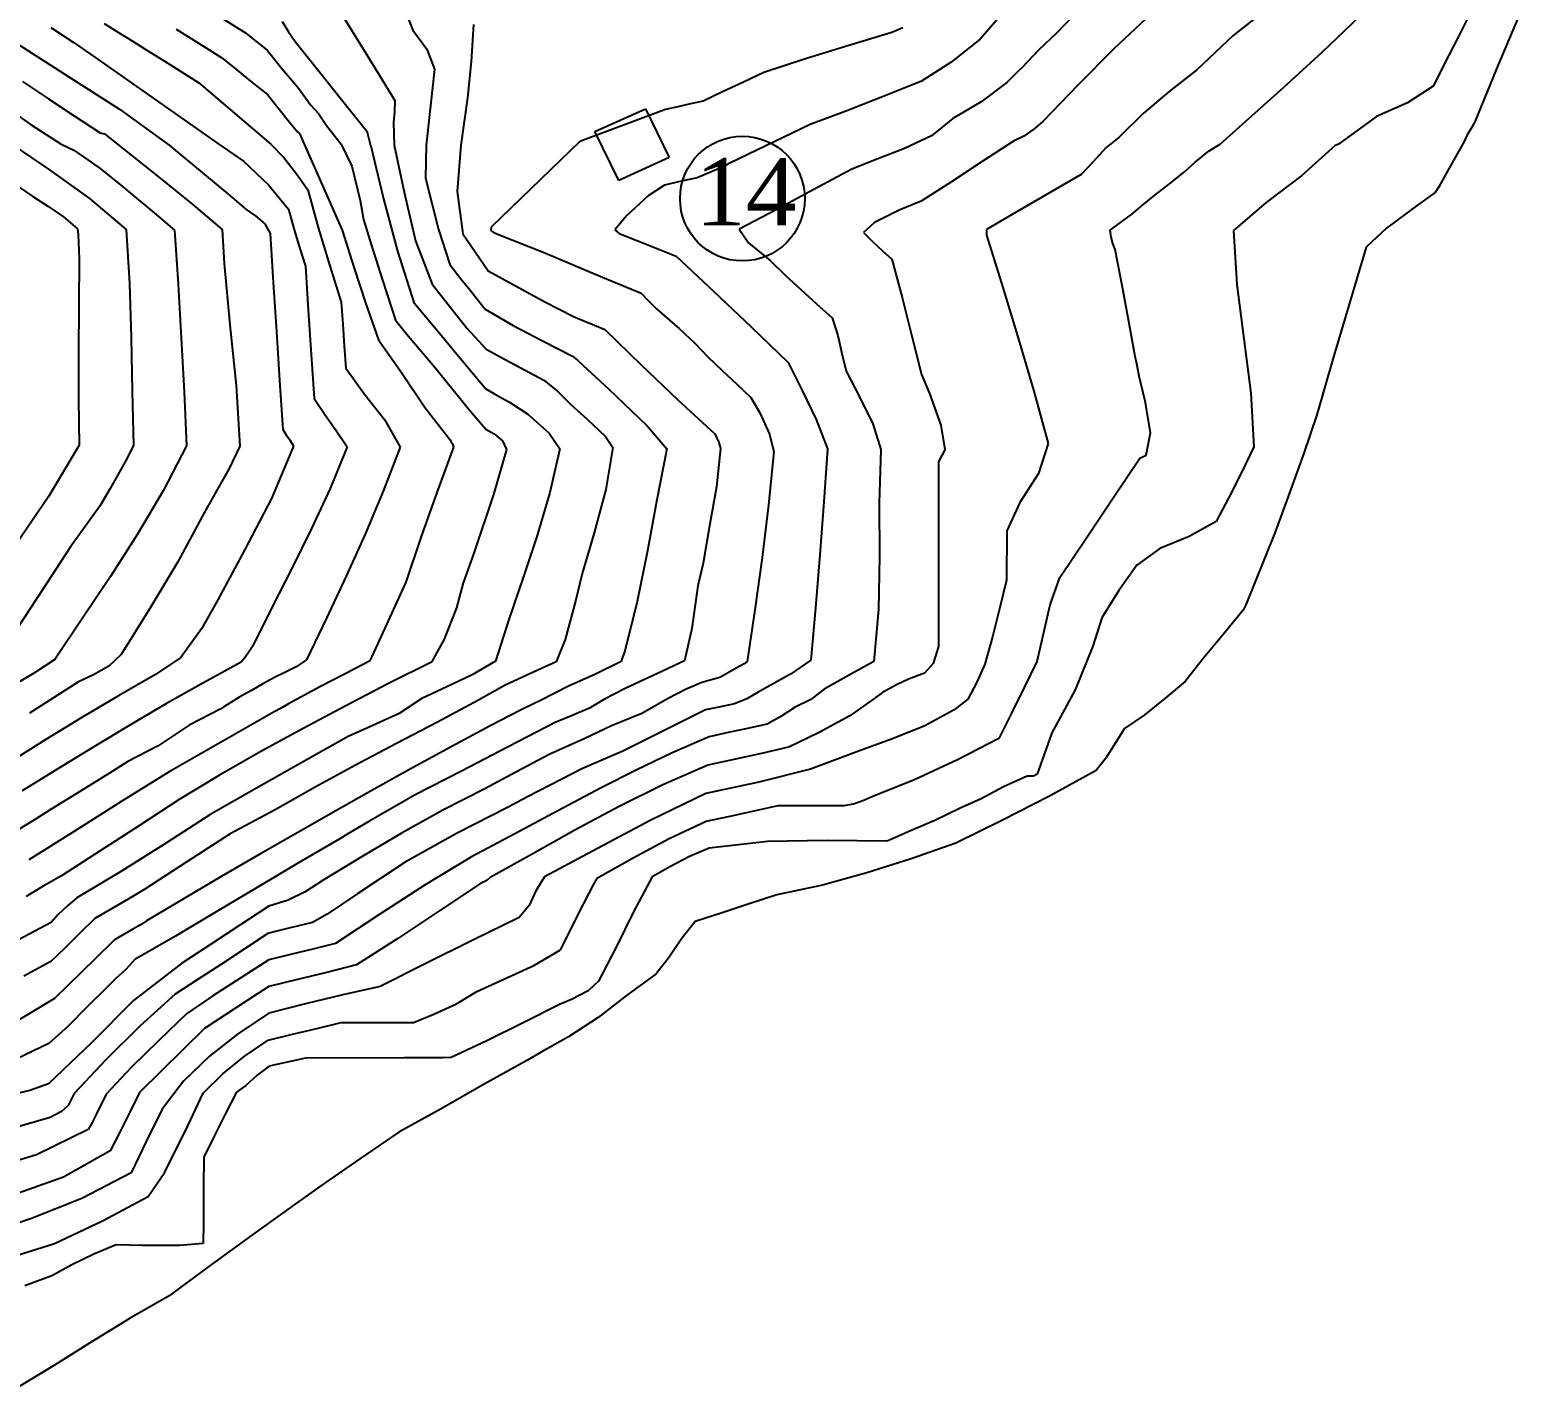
# Model space of a CAD drawing. Header units: millimetres. Extents: x 21147 to 21795, y 3328 to 3821.
# Drawn here: x 21443.9 to 21530.3, y 3414.9 to 3493.8 of the extents above; entities that cross this region are included whole.
import ezdxf

# ---------------------------------------------------------------- set-up
doc = ezdxf.new("R2010")
doc.units = ezdxf.units.MM
doc.header["$MEASUREMENT"] = 0
for name, color, linetype in [('CURVAS', 43, 'Continuous'), ('EDIFICADO', 1, 'Continuous'), ('texto', 3, 'Continuous')]:
    doc.layers.add(name, color=color, linetype=linetype)
doc.styles.add('ROMANS', font='TIMES.TTF')

msp = doc.modelspace()

# ---------------------------------------------------------------- linework, layer by layer
at = {"layer": 'CURVAS', "linetype": 'Continuous'}
for p, q in [((21465.696, 3494.843), (21466.136, 3493.741)), ((21500.438, 3494.795), (21499.065, 3493.223)), ((21516.016, 3495.215), (21513.738, 3493.424)), ((21445.133, 3493.891), (21446.431, 3493.053)), ((21448.232, 3494.127), (21449.061, 3493.608)), ((21455.003, 3494.47), (21456.437, 3493.58)), ((21458.552, 3494.25), (21458.925, 3493.636)), ((21462.002, 3494.689), (21462.609, 3493.682)), ((21469.66, 3494.062), (21469.52, 3491.924)), ((21494.571, 3493.882), (21493.937, 3493.609)), ((21504.547, 3494.641), (21503.516, 3493.577)), ((21508.984, 3494.689), (21506.823, 3492.656)), ((21518.904, 3492.462), (21521.111, 3494.571)), ((21527.454, 3494.641), (21526.821, 3493.368)), ((21530.347, 3494.604), (21529.02, 3491.501)), ((21446.431, 3493.053), (21447.688, 3492.181)), ((21449.061, 3493.608), (21449.859, 3493.127)), ((21449.859, 3493.127), (21450.611, 3492.639)), ((21452.403, 3493.801), (21453.735, 3492.966)), ((21456.437, 3493.58), (21456.861, 3493.242)), ((21456.861, 3493.242), (21457.285, 3492.905)), ((21458.925, 3493.636), (21459.311, 3493.078)), ((21459.311, 3493.078), (21460.693, 3491.345)), ((21462.609, 3493.682), (21463.774, 3491.8)), ((21466.136, 3493.741), (21466.953, 3492.647)), ((21493.937, 3493.609), (21491.441, 3492.847)), ((21499.065, 3493.223), (21497.377, 3491.876)), ((21503.516, 3493.577), (21502.449, 3492.57)), ((21513.738, 3493.424), (21511.636, 3491.439)), ((21526.821, 3493.368), (21526.251, 3492.248)), ((21443.25, 3492.901), (21446.176, 3491.037)), ((21447.688, 3492.181), (21454.874, 3487.127)), ((21450.611, 3492.639), (21451.701, 3491.955)), ((21453.735, 3492.966), (21455.057, 3492.133)), ((21455.057, 3492.133), (21455.938, 3491.42)), ((21457.285, 3492.905), (21457.71, 3492.567)), ((21457.71, 3492.567), (21458.544, 3491.51)), ((21466.953, 3492.647), (21467.394, 3491.468)), ((21491.441, 3492.847), (21488.932, 3492.081)), ((21502.449, 3492.57), (21501.489, 3491.564)), ((21506.823, 3492.656), (21504.737, 3490.546)), ((21516.667, 3490.413), (21518.904, 3492.462)), ((21526.251, 3492.248), (21525.361, 3490.493)), ((21451.701, 3491.955), (21453.726, 3490.677)), ((21455.938, 3491.42), (21456.823, 3490.708)), ((21458.544, 3491.51), (21459.454, 3490.447)), ((21460.693, 3491.345), (21462.079, 3489.616)), ((21463.774, 3491.8), (21465.088, 3489.654)), ((21467.394, 3491.468), (21467.259, 3490.236)), ((21469.52, 3491.924), (21469.309, 3489.818)), ((21486.501, 3491.275), (21485.327, 3490.725)), ((21488.932, 3492.081), (21486.501, 3491.275)), ((21497.377, 3491.876), (21495.664, 3490.773)), ((21501.193, 3491.275), (21500.901, 3490.988)), ((21501.489, 3491.564), (21501.193, 3491.275)), ((21511.636, 3491.439), (21510.028, 3490.173)), ((21529.02, 3491.501), (21527.772, 3488.42)), ((21443.483, 3490.754), (21444.988, 3489.761)), ((21446.176, 3491.037), (21449.116, 3489.162)), ((21453.726, 3490.677), (21457.893, 3487.127)), ((21456.823, 3490.708), (21457.71, 3490.002)), ((21459.454, 3490.447), (21460.218, 3489.384)), ((21485.327, 3490.725), (21484.157, 3490.175)), ((21495.664, 3490.773), (21493.501, 3489.915)), ((21500.612, 3490.706), (21499.129, 3489.59)), ((21500.901, 3490.988), (21500.612, 3490.706)), ((21504.737, 3490.546), (21502.724, 3488.468)), ((21512.996, 3487.118), (21516.667, 3490.413)), ((21525.361, 3490.493), (21523.863, 3489.517)), ((21444.988, 3489.761), (21446.492, 3488.77)), ((21457.71, 3490.002), (21458.987, 3488.407)), ((21462.079, 3489.616), (21463.468, 3487.889)), ((21465.088, 3489.654), (21465.068, 3489.002)), ((21467.259, 3490.236), (21467.123, 3489.008)), ((21469.309, 3489.818), (21468.927, 3487.06)), ((21482.99, 3489.625), (21482.257, 3489.461)), ((21484.157, 3490.175), (21482.99, 3489.625)), ((21493.501, 3489.915), (21491.335, 3489.068)), ((21499.129, 3489.59), (21497.471, 3488.622)), ((21510.028, 3490.173), (21508.524, 3488.907)), ((21442.887, 3489.017), (21443.983, 3488.253)), ((21446.492, 3488.77), (21447.997, 3487.783)), ((21449.116, 3489.162), (21451.99, 3487.06)), ((21460.218, 3489.384), (21460.661, 3488.909)), ((21460.661, 3488.909), (21461.131, 3488.204)), ((21465.068, 3489.002), (21465.015, 3488.39)), ((21467.123, 3489.008), (21466.921, 3487.06)), ((21480.8, 3489.133), (21475.833, 3487.282)), ((21481.527, 3489.297), (21480.8, 3489.133)), ((21482.257, 3489.461), (21481.527, 3489.297)), ((21491.335, 3489.068), (21489.192, 3488.275)), ((21508.524, 3488.907), (21507.122, 3487.532)), ((21522.06, 3488.721), (21519.854, 3487.118)), ((21523.863, 3489.517), (21522.06, 3488.721)), ((21443.983, 3488.253), (21445.721, 3487.127)), ((21458.987, 3488.407), (21459.465, 3487.819)), ((21459.465, 3487.819), (21459.552, 3487.735)), ((21461.131, 3488.204), (21461.973, 3487.127)), ((21463.468, 3487.889), (21463.48, 3487.851)), ((21463.48, 3487.851), (21463.497, 3487.815)), ((21463.497, 3487.815), (21463.683, 3487.04)), ((21465.015, 3488.39), (21465.059, 3487.06)), ((21489.192, 3488.275), (21484.533, 3486.028)), ((21497.471, 3488.622), (21496.233, 3487.61)), ((21502.188, 3488.002), (21501.598, 3487.593)), ((21502.724, 3488.468), (21502.188, 3488.002)), ((21527.543, 3488.024), (21527.31, 3487.63)), ((21527.772, 3488.42), (21527.543, 3488.024)), ((21441.959, 3487.716), (21444.996, 3485.682)), ((21445.721, 3487.127), (21446.459, 3486.768)), ((21447.997, 3487.783), (21448.075, 3487.757)), ((21448.075, 3487.757), (21448.154, 3487.735)), ((21448.154, 3487.735), (21448.238, 3487.716)), ((21448.238, 3487.716), (21451.469, 3485.151)), ((21451.99, 3487.06), (21453.693, 3485.647)), ((21454.874, 3487.127), (21456.306, 3486.147)), ((21457.893, 3487.127), (21458.653, 3486.346)), ((21459.552, 3487.735), (21462.031, 3482.141)), ((21461.973, 3487.127), (21462.59, 3485.851)), ((21463.683, 3487.04), (21463.699, 3487.021)), ((21463.699, 3487.021), (21464.429, 3483.944)), ((21465.059, 3487.06), (21465.627, 3484.342)), ((21466.921, 3487.06), (21466.883, 3485.149)), ((21468.927, 3487.06), (21468.714, 3484.374)), ((21475.833, 3487.282), (21474.116, 3485.623)), ((21496.233, 3487.61), (21494.665, 3486.872)), ((21501.007, 3487.291), (21499.175, 3486.116)), ((21501.598, 3487.593), (21501.007, 3487.291)), ((21507.122, 3487.532), (21506.355, 3486.914)), ((21512.345, 3486.744), (21512.996, 3487.118)), ((21519.67, 3487.04), (21517.733, 3485.298)), ((21519.729, 3487.063), (21519.67, 3487.04)), ((21519.789, 3487.089), (21519.729, 3487.063)), ((21519.854, 3487.118), (21519.789, 3487.089)), ((21527.145, 3487.272), (21526.112, 3485.42)), ((21527.31, 3487.63), (21527.145, 3487.272)), ((21440.991, 3486.195), (21444.091, 3484.089)), ((21446.459, 3486.768), (21447.269, 3486.216)), ((21447.269, 3486.216), (21447.987, 3485.709)), ((21456.306, 3486.147), (21457.754, 3484.764)), ((21458.653, 3486.346), (21459.384, 3485.395)), ((21493.128, 3486.283), (21491.613, 3485.68)), ((21494.665, 3486.872), (21493.128, 3486.283)), ((21499.175, 3486.116), (21497.396, 3484.946)), ((21505.616, 3486.099), (21504.933, 3485.372)), ((21506.355, 3486.914), (21505.616, 3486.099)), ((21510.942, 3485.536), (21511.547, 3486.077)), ((21511.547, 3486.077), (21512.345, 3486.744)), ((21444.996, 3485.682), (21447.382, 3483.972)), ((21447.987, 3485.709), (21449.285, 3484.66)), ((21453.693, 3485.647), (21455.512, 3484.145)), ((21459.384, 3485.395), (21460.054, 3484.484)), ((21462.59, 3485.851), (21463.073, 3483.864)), ((21474.116, 3485.623), (21472.399, 3483.967)), ((21484.012, 3485.758), (21482.647, 3485.163)), ((21484.152, 3485.815), (21484.012, 3485.758)), ((21484.329, 3485.906), (21484.152, 3485.815)), ((21484.533, 3486.028), (21484.329, 3485.906)), ((21491.613, 3485.68), (21489.413, 3484.49)), ((21504.933, 3485.372), (21503.093, 3484.302)), ((21510.122, 3484.883), (21510.942, 3485.536)), ((21517.733, 3485.298), (21515.667, 3483.735)), ((21526.112, 3485.42), (21525.677, 3484.655)), ((21449.285, 3484.66), (21451.239, 3483.042)), ((21451.469, 3485.151), (21453.302, 3483.686)), ((21457.754, 3484.764), (21458.915, 3483.346)), ((21460.054, 3484.484), (21460.65, 3482.284)), ((21466.883, 3485.149), (21467.63, 3482.181)), ((21468.714, 3484.374), (21469.047, 3481.929)), ((21480.752, 3484.745), (21479.798, 3484.124)), ((21481.812, 3485.002), (21480.752, 3484.745)), ((21482.647, 3485.163), (21481.812, 3485.002)), ((21489.413, 3484.49), (21487.221, 3483.321)), ((21497.396, 3484.946), (21495.635, 3483.809)), ((21509.302, 3484.234), (21510.122, 3484.883)), ((21525.677, 3484.655), (21525.467, 3484.321)), ((21444.091, 3484.089), (21444.962, 3483.529)), ((21444.962, 3483.529), (21445.862, 3482.904)), ((21447.382, 3483.972), (21449.502, 3482.179)), ((21453.302, 3483.686), (21455.077, 3482.179)), ((21455.512, 3484.145), (21456.475, 3483.337)), ((21463.073, 3483.864), (21463.285, 3482.748)), ((21464.429, 3483.944), (21465.25, 3480.92)), ((21465.627, 3484.342), (21466.298, 3481.512)), ((21472.399, 3483.967), (21470.683, 3482.314)), ((21479.798, 3484.124), (21478.562, 3482.984)), ((21495.635, 3483.809), (21494.358, 3483.29)), ((21503.093, 3484.302), (21501.258, 3483.233)), ((21507.843, 3483.043), (21508.482, 3483.587)), ((21508.482, 3483.587), (21509.302, 3484.234)), ((21515.667, 3483.735), (21513.768, 3482.121)), ((21524.447, 3483.595), (21522.642, 3482.243)), ((21525.467, 3484.321), (21524.447, 3483.595)), ((21445.862, 3482.904), (21446.676, 3482.208)), ((21451.239, 3483.042), (21452.299, 3482.141)), ((21456.475, 3483.337), (21457.032, 3482.949)), ((21457.032, 3482.949), (21457.542, 3482.503)), ((21458.915, 3483.346), (21459.235, 3482.223)), ((21463.285, 3482.748), (21463.724, 3481.306)), ((21478.562, 3482.984), (21477.859, 3482.15)), ((21487.221, 3483.321), (21485.073, 3482.189)), ((21494.358, 3483.29), (21492.928, 3482.589)), ((21501.258, 3483.233), (21499.425, 3482.17)), ((21507.199, 3482.586), (21507.843, 3483.043)), ((21446.676, 3482.208), (21446.711, 3481.874)), ((21446.711, 3481.874), (21446.736, 3481.427)), ((21449.502, 3482.179), (21449.696, 3479.043)), ((21452.299, 3482.141), (21452.513, 3479.01)), ((21455.077, 3482.179), (21455.115, 3481.514)), ((21457.542, 3482.503), (21457.854, 3481.948)), ((21457.854, 3481.948), (21458.037, 3479.105)), ((21459.235, 3482.223), (21459.563, 3481.132)), ((21460.65, 3482.284), (21461.302, 3480.126)), ((21462.031, 3482.141), (21462.724, 3479.986)), ((21467.63, 3482.181), (21468.281, 3480.135)), ((21469.047, 3481.929), (21470.519, 3479.778)), ((21470.683, 3482.314), (21470.669, 3482.109)), ((21470.669, 3482.109), (21470.808, 3482.011)), ((21470.808, 3482.011), (21471.02, 3481.929)), ((21471.02, 3481.929), (21473.805, 3480.813)), ((21477.859, 3482.15), (21478.117, 3481.948)), ((21478.117, 3481.948), (21479.098, 3481.546)), ((21485.073, 3482.189), (21485.623, 3481.399)), ((21492.928, 3482.589), (21492.288, 3482.006)), ((21492.288, 3482.006), (21492.806, 3481.468)), ((21499.425, 3482.17), (21499.425, 3482.064)), ((21499.425, 3482.064), (21499.425, 3481.957)), ((21499.425, 3481.957), (21499.425, 3481.851)), ((21499.425, 3481.851), (21500.374, 3478.815)), ((21506.611, 3482.131), (21507.199, 3482.586)), ((21506.658, 3481.734), (21506.611, 3482.131)), ((21513.768, 3482.121), (21513.953, 3478.983)), ((21522.642, 3482.243), (21521.474, 3481.157)), ((21446.736, 3481.427), (21446.772, 3480.482)), ((21455.115, 3481.514), (21455.154, 3480.851)), ((21459.563, 3481.132), (21459.909, 3480.048)), ((21463.724, 3481.306), (21464.382, 3479.23)), ((21465.25, 3480.92), (21466.198, 3477.945)), ((21466.298, 3481.512), (21467.259, 3479.006)), ((21479.098, 3481.546), (21481.427, 3480.617)), ((21485.623, 3481.399), (21486.886, 3480.368)), ((21492.806, 3481.468), (21493.39, 3480.945)), ((21493.39, 3480.945), (21493.947, 3480.453)), ((21506.767, 3481.358), (21506.658, 3481.734)), ((21506.891, 3481.012), (21506.767, 3481.358)), ((21507.311, 3478.93), (21506.891, 3481.012)), ((21521.474, 3481.157), (21520.489, 3477.899)), ((21446.772, 3480.482), (21446.751, 3477.764)), ((21455.154, 3480.851), (21455.192, 3480.192)), ((21455.192, 3480.192), (21455.52, 3476.646)), ((21459.909, 3480.048), (21460.073, 3477.485)), ((21461.302, 3480.126), (21461.983, 3477.964)), ((21468.281, 3480.135), (21468.923, 3479.313)), ((21473.805, 3480.813), (21476.591, 3479.649)), ((21481.427, 3480.617), (21483.606, 3478.576)), ((21486.886, 3480.368), (21487.764, 3479.508)), ((21493.947, 3480.453), (21494.542, 3478.227)), ((21462.724, 3479.986), (21463.411, 3477.855)), ((21464.382, 3479.23), (21465.137, 3476.913)), ((21468.923, 3479.313), (21469.458, 3478.645)), ((21470.519, 3479.778), (21472.142, 3478.876)), ((21476.591, 3479.649), (21479.383, 3478.476)), ((21487.764, 3479.508), (21488.662, 3478.688)), ((21449.696, 3479.043), (21449.786, 3475.908)), ((21452.513, 3479.01), (21452.699, 3475.877)), ((21458.037, 3479.105), (21458.222, 3476.262)), ((21467.259, 3479.006), (21468.258, 3477.722)), ((21469.458, 3478.645), (21470.345, 3477.559)), ((21472.142, 3478.876), (21473.802, 3477.982)), ((21479.383, 3478.476), (21479.804, 3478.048)), ((21483.606, 3478.576), (21485.775, 3476.524)), ((21488.662, 3478.688), (21489.561, 3477.868)), ((21500.374, 3478.815), (21501.298, 3475.806)), ((21507.698, 3476.844), (21507.311, 3478.93)), ((21513.953, 3478.983), (21514.361, 3475.823)), ((21446.751, 3477.764), (21446.73, 3475.037)), ((21460.073, 3477.485), (21460.24, 3474.926)), ((21461.983, 3477.964), (21462.069, 3476.682)), ((21463.411, 3477.855), (21464.143, 3475.765)), ((21466.198, 3477.945), (21467.589, 3476.267)), ((21468.258, 3477.722), (21469.298, 3476.435)), ((21470.345, 3477.559), (21471.962, 3476.594)), ((21473.802, 3477.982), (21475.457, 3477.125)), ((21479.804, 3478.048), (21480.273, 3477.575)), ((21480.273, 3477.575), (21480.752, 3477.173)), ((21489.561, 3477.868), (21490.465, 3477.048)), ((21494.542, 3478.227), (21495.101, 3475.988)), ((21520.489, 3477.899), (21519.527, 3474.651)), ((21455.52, 3476.646), (21455.884, 3473.113)), ((21462.069, 3476.682), (21462.156, 3475.402)), ((21465.137, 3476.913), (21465.866, 3475.998)), ((21471.962, 3476.594), (21473.702, 3475.689)), ((21475.457, 3477.125), (21476.065, 3476.868)), ((21476.065, 3476.868), (21476.675, 3476.614)), ((21476.675, 3476.614), (21477.29, 3476.363)), ((21480.752, 3477.173), (21481.606, 3476.404)), ((21490.465, 3477.048), (21490.798, 3476.021)), ((21508.067, 3474.801), (21507.698, 3476.844)), ((21449.786, 3475.908), (21449.841, 3472.782)), ((21452.699, 3475.877), (21452.863, 3472.753)), ((21458.222, 3476.262), (21458.409, 3473.419)), ((21464.143, 3475.765), (21465.525, 3473.825)), ((21465.866, 3475.998), (21466.642, 3475.085)), ((21467.589, 3476.267), (21468.985, 3474.591)), ((21469.298, 3476.435), (21470.393, 3475.235)), ((21477.29, 3476.363), (21479.386, 3474.324)), ((21481.606, 3476.404), (21482.493, 3475.593)), ((21485.775, 3476.524), (21487.928, 3474.463)), ((21490.798, 3476.021), (21491.039, 3474.97)), ((21495.101, 3475.988), (21495.664, 3473.769)), ((21501.298, 3475.806), (21502.18, 3472.794)), ((21514.361, 3475.823), (21514.769, 3472.67)), ((21446.73, 3475.037), (21446.733, 3472.325)), ((21460.24, 3474.926), (21460.41, 3472.37)), ((21462.156, 3475.402), (21462.243, 3474.126)), ((21466.642, 3475.085), (21467.403, 3474.203)), ((21470.393, 3475.235), (21471.505, 3474.63)), ((21473.702, 3475.689), (21475.409, 3474.82)), ((21482.493, 3475.593), (21483.25, 3474.791)), ((21491.039, 3474.97), (21491.294, 3473.962)), ((21462.243, 3474.126), (21463.33, 3472.621)), ((21467.403, 3474.203), (21468.384, 3472.985)), ((21468.985, 3474.591), (21470.384, 3472.92)), ((21471.505, 3474.63), (21472.622, 3474.029)), ((21472.622, 3474.029), (21473.74, 3473.431)), ((21475.409, 3474.82), (21475.691, 3474.59)), ((21475.691, 3474.59), (21475.902, 3474.401)), ((21475.902, 3474.401), (21476.016, 3474.28)), ((21476.016, 3474.28), (21477.487, 3472.923)), ((21479.386, 3474.324), (21481.511, 3472.291)), ((21483.25, 3474.791), (21484.083, 3474.001)), ((21484.083, 3474.001), (21484.919, 3473.212)), ((21487.928, 3474.463), (21488.735, 3472.828)), ((21508.156, 3474.381), (21508.067, 3474.801)), ((21508.297, 3473.655), (21508.156, 3474.381)), ((21519.527, 3474.651), (21518.6, 3471.425)), ((21455.884, 3473.113), (21456.089, 3469.602)), ((21458.409, 3473.419), (21458.597, 3470.576)), ((21465.525, 3473.825), (21466.86, 3471.834)), ((21473.74, 3473.431), (21474.551, 3472.772)), ((21484.919, 3473.212), (21485.758, 3472.428)), ((21491.294, 3473.962), (21492.05, 3472.504)), ((21495.664, 3473.769), (21496.119, 3472.653)), ((21508.386, 3473.248), (21508.297, 3473.655)), ((21508.656, 3472.133), (21508.386, 3473.248)), ((21446.733, 3472.325), (21446.782, 3469.65)), ((21449.841, 3472.782), (21449.936, 3469.641)), ((21452.863, 3472.753), (21453.003, 3469.612)), ((21460.41, 3472.37), (21461.032, 3471.438)), ((21463.33, 3472.621), (21464.5, 3471.152)), ((21468.384, 3472.985), (21469.377, 3471.775)), ((21470.384, 3472.92), (21470.837, 3472.662)), ((21470.837, 3472.662), (21471.29, 3472.409)), ((21471.29, 3472.409), (21471.744, 3472.158)), ((21474.551, 3472.772), (21475.308, 3472.026)), ((21477.487, 3472.923), (21479.734, 3470.785)), ((21481.511, 3472.291), (21483.665, 3470.316)), ((21485.758, 3472.428), (21486.282, 3471.535)), ((21488.735, 3472.828), (21489.549, 3471.15)), ((21492.05, 3472.504), (21492.844, 3470.895)), ((21496.119, 3472.653), (21496.784, 3470.811)), ((21502.18, 3472.794), (21503.004, 3469.747)), ((21514.769, 3472.67), (21514.954, 3469.554)), ((21461.032, 3471.438), (21461.695, 3470.518)), ((21466.86, 3471.834), (21468.3, 3469.978)), ((21469.377, 3471.775), (21470.384, 3470.595)), ((21471.744, 3472.158), (21472.815, 3471.461)), ((21472.815, 3471.461), (21474.054, 3470.35)), ((21475.308, 3472.026), (21476.074, 3471.328)), ((21486.282, 3471.535), (21486.829, 3470.296)), ((21508.944, 3470.373), (21508.656, 3472.133)), ((21518.6, 3471.425), (21517.834, 3469.132)), ((21458.597, 3470.576), (21458.793, 3470.267)), ((21461.695, 3470.518), (21462.32, 3469.563)), ((21464.5, 3471.152), (21465.407, 3469.544)), ((21470.384, 3470.595), (21470.857, 3470.315)), ((21476.074, 3471.328), (21476.585, 3470.867)), ((21476.585, 3470.867), (21477.316, 3470.17)), ((21479.734, 3470.785), (21480.887, 3469.448)), ((21489.549, 3471.15), (21490.204, 3469.448)), ((21492.844, 3470.895), (21493.291, 3469.399)), ((21496.784, 3470.811), (21497.014, 3469.399)), ((21458.793, 3470.267), (21458.993, 3469.959)), ((21458.993, 3469.959), (21459.205, 3469.592)), ((21468.3, 3469.978), (21468.368, 3469.853)), ((21468.368, 3469.853), (21468.438, 3469.727)), ((21468.438, 3469.727), (21468.503, 3469.544)), ((21470.857, 3470.315), (21471.351, 3469.912)), ((21471.351, 3469.912), (21471.57, 3469.399)), ((21474.054, 3470.35), (21474.676, 3469.448)), ((21477.316, 3470.17), (21477.743, 3469.515)), ((21483.665, 3470.316), (21483.787, 3470.074)), ((21483.787, 3470.074), (21483.877, 3469.863)), ((21483.877, 3469.863), (21484.003, 3469.467)), ((21486.829, 3470.296), (21487.089, 3469.274)), ((21503.004, 3469.747), (21502.454, 3468.023)), ((21508.694, 3469.071), (21508.944, 3470.373)), ((21446.782, 3469.65), (21445.008, 3466.694)), ((21449.936, 3469.641), (21449.456, 3468.74)), ((21453.003, 3469.612), (21451.648, 3467.004)), ((21456.089, 3469.602), (21455.456, 3468.267)), ((21459.205, 3469.592), (21457.928, 3466.564)), ((21462.32, 3469.563), (21461.335, 3467.151)), ((21465.407, 3469.544), (21464.414, 3466.996)), ((21468.503, 3469.544), (21467.538, 3466.922)), ((21471.57, 3469.399), (21470.827, 3466.796)), ((21474.676, 3469.448), (21474.097, 3466.906)), ((21477.743, 3469.515), (21477.34, 3467.088)), ((21480.887, 3469.448), (21480.298, 3466.485)), ((21484.003, 3469.467), (21483.761, 3467.236)), ((21487.089, 3469.274), (21486.788, 3466.196)), ((21490.204, 3469.448), (21489.982, 3466.363)), ((21493.291, 3469.399), (21493.196, 3466.291)), ((21496.766, 3468.917), (21496.647, 3468.676)), ((21496.889, 3469.158), (21496.766, 3468.917)), ((21497.014, 3469.399), (21496.889, 3469.158)), ((21506.785, 3466.596), (21508.337, 3468.908)), ((21508.337, 3468.908), (21508.453, 3468.959)), ((21508.453, 3468.959), (21508.572, 3469.014)), ((21508.572, 3469.014), (21508.694, 3469.071)), ((21514.954, 3469.554), (21514.236, 3468.073)), ((21517.834, 3469.132), (21517.025, 3466.886)), ((21449.456, 3468.74), (21448.57, 3467.152)), ((21455.456, 3468.267), (21454.73, 3466.973)), ((21496.647, 3468.676), (21496.647, 3466)), ((21502.454, 3468.023), (21501.373, 3466.339)), ((21514.236, 3468.073), (21513.501, 3466.614)), ((21448.57, 3467.152), (21447.968, 3466.11)), ((21461.335, 3467.151), (21460.262, 3464.822)), ((21477.34, 3467.088), (21476.663, 3464.573)), ((21483.761, 3467.236), (21483.347, 3464.988)), ((21445.008, 3466.694), (21443.071, 3463.865)), ((21451.648, 3467.004), (21450.161, 3464.488)), ((21454.73, 3466.973), (21454.025, 3465.734)), ((21457.928, 3466.564), (21456.36, 3463.574)), ((21464.414, 3466.996), (21463.365, 3464.504)), ((21467.538, 3466.922), (21466.612, 3464.302)), ((21470.827, 3466.796), (21469.686, 3463.383)), ((21474.097, 3466.906), (21473.358, 3464.419)), ((21480.298, 3466.485), (21479.75, 3463.527)), ((21486.788, 3466.196), (21486.404, 3463.141)), ((21489.982, 3466.363), (21489.755, 3463.288)), ((21493.196, 3466.291), (21493.215, 3463.19)), ((21501.373, 3466.339), (21500.612, 3464.693)), ((21505.234, 3464.288), (21506.785, 3466.596)), ((21513.501, 3466.614), (21512.764, 3465.223)), ((21517.025, 3466.886), (21516.208, 3464.664)), ((21447.968, 3466.11), (21446.28, 3463.752)), ((21454.025, 3465.734), (21452.495, 3462.894)), ((21496.647, 3466), (21496.647, 3463.324)), ((21450.161, 3464.488), (21448.588, 3462.038)), ((21460.262, 3464.822), (21459.133, 3462.54)), ((21463.365, 3464.504), (21462.268, 3462.051)), ((21476.663, 3464.573), (21475.958, 3462.204)), ((21483.347, 3464.988), (21482.99, 3462.821)), ((21500.612, 3464.693), (21500.602, 3463.731)), ((21512.764, 3465.223), (21511.188, 3464.358)), ((21516.208, 3464.664), (21514.961, 3461.588)), ((21446.28, 3463.752), (21444.689, 3461.322)), ((21466.612, 3464.302), (21465.725, 3461.712)), ((21473.358, 3464.419), (21472.535, 3461.972)), ((21500.602, 3463.731), (21500.592, 3462.774)), ((21503.688, 3461.982), (21505.234, 3464.288)), ((21509.493, 3463.658), (21508.154, 3462.696)), ((21511.188, 3464.358), (21509.493, 3463.658)), ((21452.495, 3462.894), (21450.885, 3460.187)), ((21456.36, 3463.574), (21454.826, 3460.68)), ((21469.686, 3463.383), (21469.053, 3461.674)), ((21479.75, 3463.527), (21479.161, 3460.592)), ((21482.99, 3462.821), (21482.686, 3461.492)), ((21486.404, 3463.141), (21485.977, 3460.109)), ((21489.755, 3463.288), (21489.511, 3460.226)), ((21493.215, 3463.19), (21493.17, 3460.122)), ((21496.647, 3463.324), (21496.647, 3460.651)), ((21500.592, 3462.774), (21500.583, 3461.818)), ((21448.588, 3462.038), (21446.973, 3459.626)), ((21459.133, 3462.54), (21457.98, 3460.271)), ((21462.268, 3462.051), (21461.136, 3459.621)), ((21472.535, 3461.972), (21471.702, 3459.548)), ((21475.958, 3462.204), (21475.573, 3460.606)), ((21503.119, 3460.402), (21503.688, 3461.982)), ((21508.154, 3462.696), (21507.11, 3461.219)), ((21444.689, 3461.322), (21443.136, 3458.963)), ((21465.725, 3461.712), (21464.31, 3458.584)), ((21469.053, 3461.674), (21468.67, 3460.213)), ((21482.686, 3461.492), (21482.335, 3459.029)), ((21500.583, 3461.818), (21500.18, 3460.157)), ((21507.11, 3461.219), (21506.131, 3459.637)), ((21514.961, 3461.588), (21514.474, 3460.403)), ((21450.885, 3460.187), (21449.212, 3457.507)), ((21454.826, 3460.68), (21453.877, 3458.998)), ((21457.98, 3460.271), (21456.832, 3457.98)), ((21468.67, 3460.213), (21467.963, 3458.399)), ((21475.573, 3460.606), (21474.981, 3458.385)), ((21479.161, 3460.592), (21478.447, 3457.7)), ((21489.511, 3460.226), (21489.24, 3457.179)), ((21496.647, 3460.651), (21496.647, 3457.98)), ((21500.18, 3460.157), (21499.77, 3458.528)), ((21502.747, 3458.721), (21503.119, 3460.402)), ((21514.474, 3460.403), (21514.327, 3460.092)), ((21446.973, 3459.626), (21445.364, 3457.227)), ((21461.136, 3459.621), (21459.976, 3457.198)), ((21471.702, 3459.548), (21470.933, 3457.131)), ((21485.977, 3460.109), (21485.546, 3457.102)), ((21493.17, 3460.122), (21492.886, 3457.111)), ((21506.131, 3459.637), (21505.608, 3457.999)), ((21514.327, 3460.092), (21513.178, 3458.686)), ((21453.877, 3458.998), (21452.682, 3457.334)), ((21464.31, 3458.584), (21463.764, 3457.394)), ((21482.335, 3459.029), (21481.91, 3457.14)), ((21499.77, 3458.528), (21499.329, 3456.957)), ((21502.377, 3457.102), (21502.747, 3458.721)), ((21513.178, 3458.686), (21512.02, 3457.305)), ((21456.606, 3457.637), (21456.38, 3457.316)), ((21456.832, 3457.98), (21456.606, 3457.637)), ((21467.963, 3458.399), (21467.22, 3457.073)), ((21474.981, 3458.385), (21474.454, 3457.083)), ((21478.447, 3457.7), (21478.37, 3457.5)), ((21496.647, 3457.98), (21496.341, 3456.986)), ((21505.608, 3457.999), (21504.575, 3455.456)), ((21445.364, 3457.227), (21444.174, 3456.447)), ((21448.495, 3456.831), (21447.602, 3456.331)), ((21449.212, 3457.507), (21448.495, 3456.831)), ((21452.682, 3457.334), (21451.199, 3456.359)), ((21456.167, 3457.063), (21453.994, 3455.877)), ((21456.38, 3457.316), (21456.167, 3457.063)), ((21459.376, 3456.796), (21458.715, 3456.472)), ((21459.976, 3457.198), (21459.376, 3456.796)), ((21463.622, 3457.121), (21462.212, 3456.383)), ((21463.764, 3457.394), (21463.622, 3457.121)), ((21467.22, 3457.073), (21464.729, 3455.82)), ((21470.933, 3457.131), (21469.575, 3456.336)), ((21474.454, 3457.083), (21472.966, 3456.41)), ((21478.225, 3457.111), (21476.7, 3456.354)), ((21478.295, 3457.305), (21478.225, 3457.111)), ((21478.37, 3457.5), (21478.295, 3457.305)), ((21481.91, 3457.14), (21480.623, 3456.55)), ((21484.948, 3456.734), (21483.964, 3456.186)), ((21485.359, 3456.971), (21484.948, 3456.734)), ((21485.546, 3457.102), (21485.359, 3456.971)), ((21489.24, 3457.179), (21488.063, 3456.377)), ((21492.886, 3457.111), (21491.599, 3456.387)), ((21496.341, 3456.986), (21495.841, 3456.427)), ((21499.329, 3456.957), (21498.873, 3455.914)), ((21501.639, 3455.592), (21502.377, 3457.102)), ((21512.02, 3457.305), (21510.961, 3455.944)), ((21444.174, 3456.447), (21442.525, 3455.468)), ((21446.743, 3455.925), (21443.899, 3454.104)), ((21447.602, 3456.331), (21446.743, 3455.925)), ((21451.199, 3456.359), (21449.058, 3455.119)), ((21453.994, 3455.877), (21451.846, 3454.66)), ((21458.115, 3456.186), (21457.44, 3455.803)), ((21458.715, 3456.472), (21458.115, 3456.186)), ((21462.212, 3456.383), (21460.785, 3455.65)), ((21469.575, 3456.336), (21468.109, 3455.637)), ((21472.966, 3456.41), (21471.502, 3455.726)), ((21476.7, 3456.354), (21475.181, 3455.676)), ((21480.623, 3456.55), (21478.467, 3455.545)), ((21482.914, 3455.879), (21481.96, 3455.473)), ((21483.964, 3456.186), (21482.914, 3455.879)), ((21488.063, 3456.377), (21486.183, 3455.325)), ((21491.599, 3456.387), (21490.009, 3455.493)), ((21494.911, 3456.089), (21494.213, 3455.749)), ((21495.841, 3456.427), (21494.911, 3456.089)), ((21498.873, 3455.914), (21498.344, 3454.924)), ((21510.961, 3455.944), (21509.786, 3454.963)), ((21449.058, 3455.119), (21446.936, 3453.858)), ((21456.099, 3455.047), (21455.578, 3454.719)), ((21456.767, 3455.424), (21456.099, 3455.047)), ((21457.44, 3455.803), (21456.767, 3455.424)), ((21460.785, 3455.65), (21458.93, 3454.644)), ((21464.729, 3455.82), (21462.241, 3454.538)), ((21468.109, 3455.637), (21466.661, 3454.951)), ((21471.502, 3455.726), (21469.959, 3454.855)), ((21475.181, 3455.676), (21473.547, 3454.835)), ((21478.467, 3455.545), (21477.27, 3454.922)), ((21481.96, 3455.473), (21480.955, 3454.951)), ((21486.183, 3455.325), (21485.517, 3454.932)), ((21490.009, 3455.493), (21489.23, 3454.903)), ((21493.394, 3455.314), (21492.895, 3454.941)), ((21494.213, 3455.749), (21493.394, 3455.314)), ((21500.908, 3454.114), (21501.639, 3455.592)), ((21504.575, 3455.456), (21503.216, 3452.97)), ((21509.786, 3454.963), (21508.58, 3453.988)), ((21451.846, 3454.66), (21449.723, 3453.418)), ((21454.99, 3454.353), (21453.155, 3453.419)), ((21455.164, 3454.469), (21454.99, 3454.353)), ((21455.578, 3454.719), (21455.164, 3454.469)), ((21458.086, 3454.189), (21456.054, 3453.025)), ((21458.499, 3454.399), (21458.086, 3454.189)), ((21458.93, 3454.644), (21458.499, 3454.399)), ((21458.93, 3454.644), (21458.93, 3454.644)), ((21462.241, 3454.538), (21459.769, 3453.226)), ((21465.341, 3454.094), (21463.817, 3453.4)), ((21466.661, 3454.951), (21465.341, 3454.094)), ((21469.959, 3454.855), (21467.57, 3453.592)), ((21472.388, 3454.275), (21470.634, 3453.379)), ((21473.144, 3454.653), (21472.388, 3454.275)), ((21473.547, 3454.835), (21473.144, 3454.653)), ((21476.401, 3454.402), (21475.352, 3453.947)), ((21477.27, 3454.922), (21476.401, 3454.402)), ((21480.955, 3454.951), (21479.426, 3454.08)), ((21483.125, 3454.305), (21480.728, 3453.111)), ((21483.897, 3454.454), (21483.125, 3454.305)), ((21484.809, 3454.653), (21483.897, 3454.454)), ((21485.517, 3454.932), (21484.809, 3454.653)), ((21488.335, 3454.461), (21487.489, 3453.923)), ((21489.23, 3454.903), (21488.335, 3454.461)), ((21492.895, 3454.941), (21491.509, 3453.959)), ((21497.554, 3454.305), (21495.845, 3453.379)), ((21498.344, 3454.924), (21497.554, 3454.305)), ((21500.178, 3452.675), (21500.908, 3454.114)), ((21446.936, 3453.858), (21444.833, 3452.576)), ((21449.723, 3453.418), (21447.62, 3452.156)), ((21453.155, 3453.419), (21451.35, 3452.213)), ((21463.817, 3453.4), (21462.388, 3452.761)), ((21467.57, 3453.592), (21465.188, 3452.339)), ((21470.634, 3453.379), (21468.368, 3452.164)), ((21474.406, 3453.562), (21471.672, 3452.155)), ((21475.352, 3453.947), (21474.406, 3453.562)), ((21477.67, 3453.368), (21476.084, 3452.626)), ((21479.426, 3454.08), (21477.67, 3453.368)), ((21486.694, 3453.475), (21485.568, 3453.227)), ((21487.489, 3453.923), (21486.694, 3453.475)), ((21491.509, 3453.959), (21489.675, 3452.96)), ((21495.845, 3453.379), (21493.971, 3452.62)), ((21508.58, 3453.988), (21507.431, 3453.224)), ((21444.833, 3452.576), (21442.751, 3451.271)), ((21456.054, 3453.025), (21454.026, 3451.865)), ((21459.769, 3453.226), (21457.326, 3451.882)), ((21462.388, 3452.761), (21459.728, 3451.257)), ((21476.084, 3452.626), (21474.097, 3451.721)), ((21480.728, 3453.111), (21478.323, 3451.895)), ((21483.327, 3452.742), (21481.19, 3451.798)), ((21484.447, 3452.984), (21483.327, 3452.742)), ((21485.568, 3453.227), (21484.447, 3452.984)), ((21489.675, 3452.96), (21488.005, 3452.154)), ((21493.971, 3452.62), (21492.211, 3451.99)), ((21497.743, 3451.415), (21500.178, 3452.675)), ((21503.216, 3452.97), (21502.377, 3450.562)), ((21506.912, 3452.381), (21506.358, 3451.489)), ((21507.431, 3453.224), (21506.912, 3452.381)), ((21447.62, 3452.156), (21445.535, 3450.88)), ((21451.35, 3452.213), (21449.598, 3451.305)), ((21454.026, 3451.865), (21452, 3450.707)), ((21457.326, 3451.882), (21454.925, 3450.506)), ((21465.188, 3452.339), (21462.818, 3451.083)), ((21468.368, 3452.164), (21466.119, 3450.937)), ((21471.672, 3452.155), (21468.97, 3450.751)), ((21474.097, 3451.721), (21472.152, 3450.697)), ((21478.323, 3451.895), (21475.939, 3450.881)), ((21481.19, 3451.798), (21479.096, 3450.792)), ((21486.371, 3451.775), (21483.25, 3451.093)), ((21487.604, 3452.05), (21486.371, 3451.775)), ((21488.005, 3452.154), (21487.604, 3452.05)), ((21492.211, 3451.99), (21489.223, 3450.859)), ((21445.535, 3450.88), (21443.465, 3449.595)), ((21449.598, 3451.305), (21448.544, 3450.635)), ((21452, 3450.707), (21449.246, 3449.001)), ((21459.728, 3451.257), (21457.074, 3449.752)), ((21462.818, 3451.083), (21460.468, 3449.808)), ((21466.119, 3450.937), (21463.885, 3449.699)), ((21468.97, 3450.751), (21466.275, 3449.376)), ((21472.152, 3450.697), (21470.287, 3449.694)), ((21475.939, 3450.881), (21474.789, 3450.275)), ((21479.096, 3450.792), (21477.068, 3449.771)), ((21483.25, 3451.093), (21480.648, 3449.958)), ((21489.223, 3450.859), (21486.221, 3450.109)), ((21495.301, 3450.285), (21497.743, 3451.415)), ((21505.801, 3450.775), (21503.084, 3449.287)), ((21506.358, 3451.489), (21505.801, 3450.775)), ((21448.544, 3450.635), (21446.598, 3449.429)), ((21454.925, 3450.506), (21452.579, 3449.096)), ((21460.468, 3449.808), (21458.144, 3448.498)), ((21474.789, 3450.275), (21472.762, 3449.226)), ((21477.068, 3449.771), (21474.56, 3448.434)), ((21480.648, 3449.958), (21478.078, 3448.678)), ((21486.221, 3450.109), (21483.144, 3449.453)), ((21492.828, 3449.289), (21495.301, 3450.285)), ((21500.425, 3449.827), (21499.129, 3449.144)), ((21501.788, 3450.447), (21500.425, 3449.827)), ((21501.96, 3450.445), (21501.788, 3450.447)), ((21502.16, 3450.462), (21501.96, 3450.445)), ((21502.377, 3450.562), (21502.16, 3450.462)), ((21446.598, 3449.429), (21445.152, 3448.547)), ((21449.246, 3449.001), (21446.539, 3447.286)), ((21452.579, 3449.096), (21450.277, 3447.584)), ((21457.074, 3449.752), (21454.421, 3448.248)), ((21463.885, 3449.699), (21461.665, 3448.45)), ((21466.275, 3449.376), (21463.59, 3447.815)), ((21470.287, 3449.694), (21467.872, 3448.483)), ((21472.762, 3449.226), (21471.676, 3448.653)), ((21483.144, 3449.453), (21479.949, 3447.908)), ((21491.708, 3448.855), (21492.256, 3449.048)), ((21492.256, 3449.048), (21492.828, 3449.289)), ((21499.129, 3449.144), (21497.863, 3448.575)), ((21503.084, 3449.287), (21500.364, 3447.899)), ((21444.887, 3448.361), (21444.249, 3447.961)), ((21445.152, 3448.547), (21444.887, 3448.361)), ((21454.421, 3448.248), (21451.842, 3446.586)), ((21458.144, 3448.498), (21455.545, 3447.104)), ((21461.665, 3448.45), (21459.455, 3447.191)), ((21467.872, 3448.483), (21465.512, 3447.16)), ((21471.676, 3448.653), (21468.676, 3447.117)), ((21474.56, 3448.434), (21472.052, 3447.1)), ((21478.078, 3448.678), (21475.547, 3447.312)), ((21483.154, 3447.833), (21484.552, 3448.135)), ((21484.552, 3448.135), (21485.951, 3448.441)), ((21485.951, 3448.441), (21487.349, 3448.749)), ((21487.349, 3448.749), (21488.623, 3448.749)), ((21488.623, 3448.749), (21489.896, 3448.749)), ((21489.896, 3448.749), (21491.169, 3448.749)), ((21491.169, 3448.749), (21491.708, 3448.855)), ((21497.863, 3448.575), (21496.436, 3447.884)), ((21444.249, 3447.961), (21442.692, 3447.003)), ((21446.539, 3447.286), (21443.85, 3445.605)), ((21450.277, 3447.584), (21448, 3446.111)), ((21459.455, 3447.191), (21457.254, 3445.921)), ((21463.59, 3447.815), (21462.372, 3447.108)), ((21475.547, 3447.312), (21473.06, 3445.92)), ((21479.949, 3447.908), (21476.848, 3446.262)), ((21480.979, 3446.815), (21483.154, 3447.833)), ((21495.029, 3447.29), (21493.667, 3446.675)), ((21496.436, 3447.884), (21495.029, 3447.29)), ((21500.364, 3447.899), (21497.66, 3446.56)), ((21451.842, 3446.586), (21449.232, 3444.938)), ((21455.545, 3447.104), (21453.014, 3445.475)), ((21461.905, 3446.82), (21459.506, 3445.422)), ((21462.372, 3447.108), (21461.905, 3446.82)), ((21465.512, 3447.16), (21463.2, 3445.783)), ((21468.676, 3447.117), (21465.684, 3445.459)), ((21472.052, 3447.1), (21469.544, 3445.769)), ((21478.889, 3445.69), (21480.979, 3446.815)), ((21486.72, 3446.658), (21483.337, 3446.27)), ((21490.194, 3446.712), (21486.72, 3446.658)), ((21493.667, 3446.675), (21490.194, 3446.712)), ((21497.66, 3446.56), (21495.059, 3445.661)), ((21448, 3446.111), (21445.75, 3444.669)), ((21453.014, 3445.475), (21450.582, 3443.888)), ((21457.254, 3445.921), (21455.059, 3444.642)), ((21463.2, 3445.783), (21460.931, 3444.409)), ((21465.684, 3445.459), (21462.947, 3443.647)), ((21469.544, 3445.769), (21466.851, 3444.14)), ((21473.06, 3445.92), (21470.625, 3444.563)), ((21476.848, 3446.262), (21473.788, 3444.602)), ((21476.855, 3444.544), (21478.889, 3445.69)), ((21482.199, 3445.797), (21481.084, 3445.204)), ((21483.337, 3446.27), (21482.199, 3445.797)), ((21495.059, 3445.661), (21492.492, 3444.839)), ((21445.75, 3444.669), (21444.692, 3444.077)), ((21449.232, 3444.938), (21446.647, 3443.386)), ((21455.059, 3444.642), (21452.868, 3443.353)), ((21459.506, 3445.422), (21457.114, 3443.999)), ((21473.788, 3444.602), (21473.275, 3443.807)), ((21480.029, 3444.602), (21478.953, 3442.575)), ((21481.084, 3445.204), (21480.029, 3444.602)), ((21492.492, 3444.839), (21489.911, 3444.128)), ((21444.692, 3444.077), (21443.699, 3443.467)), ((21450.582, 3443.888), (21449.611, 3443.319)), ((21457.114, 3443.999), (21454.732, 3442.573)), ((21459.893, 3443.732), (21458.906, 3443.263)), ((21460.931, 3444.409), (21459.893, 3443.732)), ((21466.851, 3444.14), (21464.216, 3442.447)), ((21470.133, 3444.264), (21467.714, 3442.654)), ((21470.282, 3444.324), (21470.133, 3444.264)), ((21470.45, 3444.413), (21470.282, 3444.324)), ((21470.625, 3444.563), (21470.45, 3444.413)), ((21473.275, 3443.807), (21472.894, 3442.953)), ((21476.07, 3443.058), (21476.628, 3444.139)), ((21476.628, 3444.139), (21476.855, 3444.544)), ((21489.911, 3444.128), (21487.272, 3443.56)), ((21446.101, 3442.92), (21445.563, 3442.428)), ((21446.647, 3443.386), (21446.101, 3442.92)), ((21449.611, 3443.319), (21448.644, 3442.753)), ((21452.868, 3443.353), (21450.678, 3442.055)), ((21457.777, 3442.914), (21456.089, 3441.798)), ((21458.906, 3443.263), (21457.777, 3442.914)), ((21462.05, 3443.053), (21461.16, 3442.447)), ((21462.947, 3443.647), (21462.05, 3443.053)), ((21472.894, 3442.953), (21472.303, 3442.248)), ((21474.705, 3440.377), (21476.07, 3443.058)), ((21485.665, 3443.046), (21484.083, 3442.524)), ((21487.272, 3443.56), (21485.665, 3443.046)), ((21445.563, 3442.428), (21445.152, 3441.969)), ((21447.679, 3442.19), (21446.821, 3441.346)), ((21448.644, 3442.753), (21447.679, 3442.19)), ((21450.678, 3442.055), (21450.372, 3441.854)), ((21454.732, 3442.573), (21452.361, 3441.169)), ((21461.16, 3442.447), (21460.314, 3441.969)), ((21464.216, 3442.447), (21461.645, 3440.734)), ((21467.714, 3442.654), (21465.276, 3441.026)), ((21472.303, 3442.248), (21469.574, 3440.926)), ((21478.953, 3442.575), (21477.931, 3440.539)), ((21482.527, 3442.017), (21481.729, 3441.021)), ((21484.083, 3442.524), (21482.527, 3442.017)), ((21445.152, 3441.969), (21442.916, 3440.786)), ((21446.821, 3441.346), (21445.964, 3440.492)), ((21449.892, 3441.566), (21448.827, 3440.946)), ((21450.372, 3441.854), (21449.892, 3441.566)), ((21452.361, 3441.169), (21450.003, 3439.808)), ((21456.089, 3441.798), (21454.401, 3440.686)), ((21457.719, 3441.322), (21455.026, 3439.55)), ((21458.178, 3441.447), (21457.719, 3441.322)), ((21459.02, 3441.651), (21458.178, 3441.447)), ((21460.314, 3441.969), (21459.02, 3441.651)), ((21445.964, 3440.492), (21445.132, 3439.692)), ((21448.45, 3440.58), (21448.074, 3440.213)), ((21448.827, 3440.946), (21448.45, 3440.58)), ((21454.401, 3440.686), (21452.714, 3439.577)), ((21460.331, 3440.412), (21459.033, 3440.107)), ((21461.645, 3440.734), (21460.331, 3440.412)), ((21465.276, 3441.026), (21462.87, 3439.499)), ((21469.574, 3440.926), (21466.885, 3439.578)), ((21473.164, 3439.475), (21474.705, 3440.377)), ((21477.931, 3440.539), (21476.913, 3438.564)), ((21481.729, 3441.021), (21481.016, 3439.942)), ((21445.132, 3439.692), (21443.566, 3438.855)), ((21447.698, 3439.847), (21445.341, 3437.554)), ((21448.074, 3440.213), (21447.698, 3439.847)), ((21450.003, 3439.808), (21449.489, 3439.239)), ((21452.714, 3439.577), (21449.937, 3437.439)), ((21455.026, 3439.55), (21453.626, 3438.632)), ((21457.777, 3439.798), (21456.154, 3438.743)), ((21459.033, 3440.107), (21457.777, 3439.798)), ((21462.87, 3439.499), (21461.153, 3439.059)), ((21466.885, 3439.578), (21464.24, 3438.255)), ((21471.426, 3438.681), (21473.164, 3439.475)), ((21481.016, 3439.942), (21480.251, 3438.979)), ((21448.9, 3438.708), (21448.393, 3438.217)), ((21449.489, 3439.239), (21448.9, 3438.708)), ((21453.626, 3438.632), (21452.347, 3437.811)), ((21456.154, 3438.743), (21454.53, 3437.709)), ((21459.449, 3438.663), (21457.777, 3438.255)), ((21461.153, 3439.059), (21459.449, 3438.663)), ((21469.853, 3437.966), (21471.426, 3438.681)), ((21476.913, 3438.564), (21476.307, 3437.99)), ((21480.251, 3438.979), (21478.53, 3437.72)), ((21448.393, 3438.217), (21447.256, 3437.083)), ((21452.347, 3437.811), (21450.302, 3435.95)), ((21454.53, 3437.709), (21453.003, 3436.654)), ((21457.777, 3438.255), (21456.533, 3437.438)), ((21462.067, 3437.763), (21459.905, 3437.233)), ((21464.24, 3438.255), (21462.067, 3437.763)), ((21468.669, 3437.251), (21469.853, 3437.966)), ((21476.307, 3437.99), (21475.34, 3437.501)), ((21478.53, 3437.72), (21476.888, 3436.443)), ((21445.341, 3437.554), (21442.619, 3435.909)), ((21447.256, 3437.083), (21446.128, 3435.955)), ((21449.937, 3437.439), (21447.497, 3434.973)), ((21456.533, 3437.438), (21455.292, 3436.625)), ((21459.905, 3437.233), (21457.777, 3436.702)), ((21467.356, 3436.635), (21468.669, 3437.251)), ((21474.656, 3437.204), (21472.548, 3436.145)), ((21475.34, 3437.501), (21474.656, 3437.204)), ((21446.128, 3435.955), (21445.017, 3434.937)), ((21450.302, 3435.95), (21448.313, 3434.002)), ((21453.003, 3436.654), (21451.4, 3435.114)), ((21455.292, 3436.625), (21454.054, 3435.815)), ((21457.777, 3436.702), (21455.965, 3435.478)), ((21460.565, 3435.815), (21461.973, 3436.152)), ((21461.973, 3436.152), (21463.372, 3436.152)), ((21463.372, 3436.152), (21464.773, 3436.152)), ((21464.773, 3436.152), (21466.178, 3436.152)), ((21466.178, 3436.152), (21467.356, 3436.635)), ((21472.548, 3436.145), (21470.438, 3435.096)), ((21476.888, 3436.443), (21475.168, 3435.333)), ((21451.4, 3435.114), (21449.789, 3433.555)), ((21454.054, 3435.815), (21452.794, 3434.571)), ((21455.965, 3435.478), (21454.343, 3434.204)), ((21456.353, 3434.19), (21457.748, 3435.14)), ((21457.748, 3435.14), (21459.157, 3435.477)), ((21459.157, 3435.477), (21460.565, 3435.815)), ((21470.438, 3435.096), (21468.368, 3434.127)), ((21475.168, 3435.333), (21474.377, 3434.88)), ((21445.017, 3434.937), (21443.157, 3434.056)), ((21447.497, 3434.973), (21444.997, 3432.603)), ((21452.794, 3434.571), (21451.537, 3433.329)), ((21473.586, 3434.429), (21472.795, 3433.982)), ((21474.377, 3434.88), (21473.586, 3434.429)), ((21448.313, 3434.002), (21446.492, 3432.044)), ((21449.789, 3433.555), (21448.335, 3431.995)), ((21454.343, 3434.204), (21452.82, 3432.748)), ((21455.109, 3433.184), (21456.353, 3434.19)), ((21457.806, 3433.616), (21457.103, 3433.104)), ((21458.504, 3433.773), (21457.806, 3433.616)), ((21459.205, 3433.934), (21458.504, 3433.773)), ((21459.909, 3434.098), (21459.205, 3433.934)), ((21465.662, 3434.099), (21459.909, 3434.098)), ((21467.855, 3434.107), (21465.662, 3434.099)), ((21468.368, 3434.127), (21467.855, 3434.107)), ((21472.795, 3433.982), (21470.28, 3432.573)), ((21444.997, 3432.603), (21443.914, 3432.212)), ((21451.537, 3433.329), (21450.283, 3432.092)), ((21452.82, 3432.748), (21451.591, 3431.136)), ((21453.977, 3432.053), (21455.109, 3433.184)), ((21456.452, 3432.511), (21455.897, 3432.121)), ((21457.103, 3433.104), (21456.452, 3432.511)), ((21470.28, 3432.573), (21467.783, 3431.145)), ((21443.914, 3432.212), (21442.743, 3431.933)), ((21446.492, 3432.044), (21446.127, 3431.336)), ((21448.335, 3431.995), (21447.795, 3430.891)), ((21450.283, 3432.092), (21449.714, 3430.964)), ((21453.081, 3430.168), (21453.977, 3432.053)), ((21455.897, 3432.121), (21455.24, 3430.847)), ((21445.752, 3430.986), (21445.084, 3430.645)), ((21446.127, 3431.336), (21445.752, 3430.986)), ((21447.795, 3430.891), (21447.527, 3430.358)), ((21449.714, 3430.964), (21449.145, 3429.838)), ((21451.591, 3431.136), (21450.656, 3429.263)), ((21455.24, 3430.847), (21454.602, 3429.572)), ((21467.783, 3431.145), (21465.32, 3429.787)), ((21445.084, 3430.645), (21442.14, 3429.792)), ((21447.303, 3429.941), (21444.292, 3428.489)), ((21447.527, 3430.358), (21447.303, 3429.941)), ((21451.739, 3427.483), (21453.081, 3430.168)), ((21449.145, 3429.838), (21448.576, 3428.716)), ((21450.656, 3429.263), (21449.801, 3427.433)), ((21454.602, 3429.572), (21454.016, 3428.35)), ((21465.32, 3429.787), (21463.054, 3428.244)), ((21444.292, 3428.489), (21441.063, 3427.49)), ((21448.576, 3428.716), (21445.867, 3427.188)), ((21454.016, 3428.35), (21453.995, 3426.67)), ((21463.054, 3428.244), (21460.807, 3426.679)), ((21449.801, 3427.433), (21446.931, 3425.954)), ((21450.785, 3426.054), (21451.739, 3427.483)), ((21445.867, 3427.188), (21442.652, 3426.039)), ((21453.995, 3426.67), (21453.982, 3424.534)), ((21460.807, 3426.679), (21458.579, 3425.097)), ((21446.931, 3425.954), (21444.009, 3424.778)), ((21448.135, 3424.657), (21450.785, 3426.054)), ((21444.009, 3424.778), (21441.024, 3423.787)), ((21458.579, 3425.097), (21456.368, 3423.503)), ((21445.338, 3423.343), (21448.135, 3424.657)), ((21453.982, 3424.534), (21453.967, 3423.344)), ((21442.567, 3422.466), (21445.338, 3423.343)), ((21448.923, 3423.257), (21447.621, 3422.712)), ((21450.43, 3423.224), (21448.923, 3423.257)), ((21452.589, 3423.21), (21450.43, 3423.224)), ((21453.967, 3423.344), (21452.589, 3423.21)), ((21456.368, 3423.503), (21454.172, 3421.904)), ((21447.621, 3422.712), (21446.357, 3422.101)), ((21445.19, 3421.453), (21443.623, 3420.872)), ((21446.357, 3422.101), (21445.19, 3421.453)), ((21454.172, 3421.904), (21451.99, 3420.305)), ((21451.99, 3420.305), (21449.741, 3419.001)), ((21449.741, 3419.001), (21447.528, 3417.64)), ((21447.528, 3417.64), (21445.334, 3416.271)), ((21445.334, 3416.271), (21443.14, 3414.938))]:
    msp.add_line(p, q, dxfattribs=at)
at = {"layer": 'EDIFICADO', "linetype": 'Continuous'}
for p, q in [((21476.701, 3487.851), (21479.633, 3489.172)), ((21479.633, 3489.172), (21481.022, 3486.356)), ((21478.1, 3485.015), (21476.701, 3487.851)), ((21481.022, 3486.356), (21478.1, 3485.015))]:
    msp.add_line(p, q, dxfattribs=at)
at = {"layer": 'texto', "color": 1}
msp.add_circle((21485.264, 3483.966), 3.617, dxfattribs=at)

# ---------------------------------------------------------------- texts
at = {"layer": 'texto', "color": 1, "style": 'ROMANS'}
msp.add_text('14', height=3.8973, dxfattribs=at).set_placement((21482.521, 3482.406))

doc.saveas('drawing.dxf')
